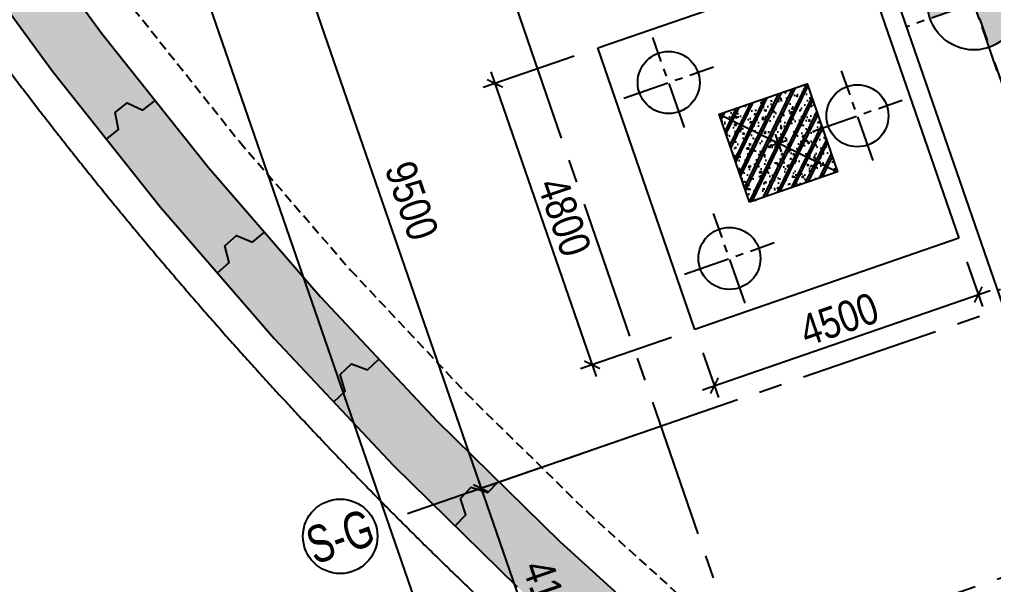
# Model space of a CAD drawing. Header units: millimetres. Extents: x -1534340 to 1713810, y -1348191 to 1114081.
# Drawn here: x 669662 to 685360, y -323149 to -314038 of the extents above; entities that cross this region are included whole.
import ezdxf
from ezdxf.enums import TextEntityAlignment as Align
from ezdxf.xclip import XClip

# ---------------------------------------------------------------- set-up
doc = ezdxf.new("R2010")
doc.units = ezdxf.units.MM
doc.header["$LTSCALE"] = 100
doc.header["$XCLIPFRAME"] = 0
doc.header["$PDMODE"] = 32
doc.header["$PDSIZE"] = 2.5
for name, pattern in [('CENTER2', [1.125, 0.75, -0.125, 0.125, -0.125]), ('DASHED', [4.5, 3, -1.5]), ('HIDDEN', [0.375, 0.25, -0.125]), ('Xref_ST_MBDV Cot vach 30.7.2022$0$DASHDOT', [1, 0.5, -0.25, 0, -0.25])]:
    doc.linetypes.add(name, pattern=pattern)
for name, color, linetype in [('ccu11-Khuat', 9, 'DASHED'), ('ccu11-Manh', 8, 'Continuous'), ('ccu12-Hatch', 250, 'Continuous'), ('ccu12-Pile', 4, 'Continuous'), ('ccu12-Truc', 13, 'CENTER2'), ('KC2-DIM', 251, 'Continuous'), ('KCS_BORDER', 255, 'Continuous'), ('KCS_CENTER_POINT', 7, 'Continuous'), ('KCS_PILE', 8, 'HIDDEN'), ('KT-Dim', 8, 'Continuous'), ('Xref_ST_MBDV Cot vach 30.7.2022$0$Xref_ST_MBDV Cot vach 30.7.2022|Xref_ST_MBDV Cot vach 30.7.2022|Xref_ST_MBDV Cot vach 30.7.2022|Xref_ST_MBDV Cot vach 30.7.2022|A-CORE-OTLN', 2, 'Continuous'), ('Xref_ST_MBDV Cot vach 30.7.2022$0$Xref_ST_MBDV Cot vach 30.7.2022|Xref_ST_MBDV Cot vach 30.7.2022|Xref_ST_MBDV Cot vach 30.7.2022|Xref_ST_MBDV Cot vach 30.7.2022|A-WALL-PATT', 251, 'Continuous'), ('Xref_ST_MBDV Cot vach 30.7.2022$0$Xref_ST_MBDV Cot vach 30.7.2022|Xref_ST_MBDV Cot vach 30.7.2022|Xref_ST_MBDV Cot vach 30.7.2022|Xref_ST_MBDV Cot vach 30.7.2022|ccu12-Thay', 7, 'Continuous'), ('Xref_ST_MBDV Cot vach 30.7.2022$0$Xref_ST_MBDV Cot vach 30.7.2022|Xref_ST_MBDV Cot vach 30.7.2022|Xref_ST_MBDV Cot vach 30.7.2022|Xref_ST_MBDV Cot vach 30.7.2022|Site_plot line', 1, 'Xref_ST_MBDV Cot vach 30.7.2022$0$DASHDOT'), ('Xref_ST_MBDV Cot vach 30.7.2022|Xref_ST_MBDV Cot vach 30.7.2022|Xref_ST_MBDV Cot vach 30.7.2022|Xref_ST_MBDV Cot vach 30.7.2022|A-GRID-SYM', 50, 'Continuous'), ('Xref_ST_MBDV Cot vach 30.7.2022|Xref_ST_MBDV Cot vach 30.7.2022|Xref_ST_MBDV Cot vach 30.7.2022|Xref_ST_MBDV Cot vach 30.7.2022|KC-Betong', 6, 'Continuous')]:
    doc.layers.add(name, color=color, linetype=linetype)
doc.styles.add('Arial Narrow', font='ARIALN.TTF')
doc.styles.add('HBA-Text', font='GOTHIC.TTF')
doc.dimstyles.new('ccu12-200', dxfattribs={"dimscale": 200, "dimtxt": 2.5, "dimasz": 1, "dimexe": 1, "dimexo": 2, "dimgap": 1, "dimtad": 1, "dimdec": 0, "dimrnd": 5, "dimdsep": 46, "dimtxsty": 'Arial Narrow', "dimblk": 'ARCHTICK', "dimcen": -1, "dimdle": 1, "dimclrd": 256, "dimclre": 256, "dimclrt": 3, "dimadec": 0, "dimazin": 2, "dimtfac": 0.1, "dimtdec": 0, "dimtmove": 0, "dimatfit": 1, "dimldrblk": 'ARCHTICK', "dimfxl": 1, "dimtvp": 0.8333333333333334, "dimtolj": 1, "dimtzin": 12, "dimarcsym": 0})
doc.dimstyles.new('CCU_1-300', dxfattribs={"dimscale": 200, "dimtxt": 2.5, "dimasz": 1, "dimexe": 1, "dimexo": 2, "dimgap": 0.5, "dimtad": 1, "dimdec": 0, "dimrnd": 5, "dimdsep": 46, "dimtxsty": 'Arial Narrow', "dimblk": 'ARCHTICK', "dimcen": -1, "dimdle": 1, "dimclrd": 256, "dimclre": 256, "dimclrt": 3, "dimadec": 0, "dimazin": 2, "dimtfac": 0.1, "dimtdec": 0, "dimtix": 1, "dimtmove": 2, "dimatfit": 1, "dimfxl": 1, "dimtvp": 0.8333333333333334, "dimtolj": 1, "dimtzin": 12, "dimarcsym": 0})

# ---------------------------------------------------------------- blocks, each defined once
blk = doc.blocks.new('Xref_ST_MBDV Cot vach 30.7.2022$0$Tuong Vay01-flat-1')
at = {"layer": 'Xref_ST_MBDV Cot vach 30.7.2022$0$Xref_ST_MBDV Cot vach 30.7.2022|Xref_ST_MBDV Cot vach 30.7.2022|Xref_ST_MBDV Cot vach 30.7.2022|Xref_ST_MBDV Cot vach 30.7.2022|A-WALL-PATT'}
h = blk.add_hatch(dxfattribs=at)
h.set_pattern_fill('ACET-2D-VATLIEU04', color=256, scale=50, pattern_type=2)
h.set_pattern_definition([(49.99999999999999, (-11139561.83942936, -1407213.44759845), (-225.902473859489, 189.5546824974008), [37.49999998626113, -412.4999998488724]), (355, (-11139561.83942936, -1407213.44759845), (32.12721218541265, 367.2157156157773), [29.99999999490911, -329.9999999440002]), (100.4514, (-11139531.95358936, -1407216.06226845), (-341.2315265778452, -62.9441868767608), [31.87009499667636, -350.57105596344]), (46.18420000000001, (-11139561.83942936, -1407113.44759845), (-319.1804974675179, 306.2520974436775), [56.24999996954708, -618.749999665018]), (96.6356, (-11139517.37105686, -1407120.34425195), (-516.9959221575409, -60.14402179722674), [47.80514400473094, -525.8565000520404]), (351.1842, (-11139561.83942936, -1407113.44759845), (84.74077420309186, 546.3954293043353), [45.00000000792112, -495.0000000871323]), (21, (-11139511.83942936, -1407138.44759845), (-105.6808218676597, 275.3079533968121), [37.49999999934682, -412.499999992815]), (326.0000000000001, (-11139511.83942936, -1407138.44759845), (206.1288045682013, 305.5985201385338), [30.00000001746614, -330.0000001921275]), (71.4514, (-11139486.96831286, -1407155.22340145), (-328.9637652803212, 110.3801005582791), [31.87009499870726, -350.5710559857798]), (37.50000000000001, (-11139561.83942936, -1407213.44759845), (-78.13452938385308, 101.8269011885859), [0, -325.9999998517854, 0, -334.9999998476936, 0, -331.2499998493985]), (7.499999999999999, (-11139561.83942936, -1407213.44759845), (-23.27934638224542, 176.8241910238285), [0, -191.0000000278261, 0, -318.5000000464012, 0, -126.2500000183929]), (327.5, (-11139673.33942936, -1407213.44759845), (71.94441751949489, 112.9301145330537), [0, -125.0000000614986, 0, -390.0000001918756, 0, -517.5000002546042]), (317.5, (-11139723.33942936, -1407213.44759845), (158.0205495897681, 172.4491691102739), [0, -162.4999999478019, 0, -258.9999999168043, 0, -367.4999998819521]), (45, (-11139561.83942936, -1407213.44759845), (-150.2601910028607, 150.2601910026278), []), (45, (-11139561.83942936, -1407152.19759845), (-150.2601910028607, 150.2601910026278), [])])
h.paths.add_polyline_path([(-82665.42454257607, -118500.0088302612), (-81837.41861176863, -121132.0343658989), (-80902.71611081436, -123728.0834242017), (-79862.87874617614, -126283.8385967175), (-78719.63840653747, -128795.0430432414), (-77474.89874527603, -131257.5152608277), (-76130.7324262727, -133667.1548922951), (-74689.37767251953, -136019.9495540815), (-73153.2345392555, -138311.981517314), (-71524.86091735773, -140539.4342316107), (-69806.96827445179, -142698.5986796832), (-68002.4171395041, -144785.8795539467), (-66114.21234000102, -146797.8012427511), (-64145.497998368, -148731.0136179249), (-62099.55229647644, -150582.2976132843), (-59979.78201714717, -152348.5705846979), (-57789.71687134914, -154026.8914431464), (-55533.00362077914, -155614.4655520306), (-53213.40000534989, -157108.6493807235), (-50834.76848621853, -158506.954906286), (-48401.06981415115, -159807.0537564463), (-45916.35643433966, -161006.7810866404), (-43384.76573854871, -162104.1391847725), (-40810.51317570359, -163097.3007977149), (-38197.88523275405, -163984.6121738681), (-35551.23229684308, -164764.5958169776), (-32874.96141154505, -165435.9529462866), (-30173.5289383363, -165997.5656592443), (-27451.44813587703, -166448.4963081502), (-24701.85157574899, -166789.3238736566), (-4396.734290909022, -168938.2567786218), (36420.01678077132, -167648.2249503911), (41836.4863632936, -160718.6374020646), (12445.38596707024, -24367.66042796941), (8472.910947457654, -9248.974452903174), (-4718.707271176856, -5521.400683149928), (-10557.45827306993, -9946.818014640827), (-34021.18647153303, -27848.24941525888), (-39776.65152562223, -32008.57135346811), (-41248.85870469548, -35293.77142358455), (-45787.31564925052, -38574.38242801698), (-49368.4870454669, -38942.00303377653), (-57644.18705056235, -44924.06981060421), (-59844.65461433306, -46601.45355761005), (-61968.93197572604, -48362.30333496258), (-64019.60134904832, -50208.3517090485), (-65993.2459566202, -52136.53199238679), (-67886.59205765836, -54143.61763671576), (-69696.47008413821, -56226.27801198442), (-71419.8706161473, -58381.05012253253), (-73053.93764149398, -60604.33085121214), (-74595.93274202198, -62892.42844269238), (-76043.29574720934, -65241.53179885377), (-77393.615911806, -67647.72832025355), (-78644.64476583898, -70107.01135663176), (-79794.29917307012, -72615.28586126259), (-80840.66479975358, -75168.37520986283), (-81781.99930225872, -77762.02815519366), (-82616.73522835784, -80391.9259061541), (-83343.48262714595, -83053.68931881292), (-83961.03136360087, -85742.88618860021), (-84468.3531336058, -88455.03863057657), (-84864.60300002433, -91185.62932156771), (-85149.1148865223, -93930.11565387133), (-85321.41487544402, -96683.60341540864), (-85381.30445068702, -99529.50948559865), (-85328.50406530127, -102200.8374458619), (-85163.21024433896, -104955.3926120612), (-84885.69993967563, -107700.5945179402), (-84496.42936686985, -110432.1923394061), (-83996.04728951491, -113145.6335586284), (-83385.3738030456, -115836.3975027683)], flags=16)
h.paths.add_polyline_path([(-83625.45879450254, -118780.6341908188), (-82785.20518665202, -121451.592054751), (-81836.67593448795, -124086.0436255364), (-80781.45706173405, -126679.6041032514), (-79621.30565389246, -129227.9548506811), (-78358.15352366865, -131726.8525110248), (-76994.10399421491, -134172.1360737709), (-75531.42839684151, -136559.7338032422), (-73972.56228888594, -138885.6700187323), (-72320.10139823705, -141146.0717144171), (-70576.79730102606, -143337.1750085717), (-68745.55283991061, -145455.3314108832), (-66829.41729043424, -147497.0138977058), (-64831.58128353581, -149458.8227850739), (-62755.37149274349, -151337.4913895966), (-60604.24509477988, -153129.8914679771), (-58381.7840128839, -154833.0384259534), (-56091.68895242736, -156444.0962880657), (-53737.77323871478, -157960.3824199464), (-51323.95646727085, -159379.3719952791), (-48854.25797718205, -160698.7021999834), (-46332.79015832208, -161916.1761666269), (-43763.75160367042, -163029.7666325136), (-41151.42011806555, -164037.6193153583), (-38500.14559506811, -164938.0560009221), (-35814.34277378954, -165729.5773374715), (-33098.48388773762, -166410.8653324069), (-30357.09121792205, -166980.7855469028), (-27594.72956264392, -167438.3889849058), (-24815.98988816142, -167782.8289991841), (-4433.735052675009, -169939.9255319908), (36919.56229590811, -168632.9359166666), (42912.68845487945, -160965.5998827359), (13418.22973546013, -24135.12373521132), (9294.838300889242, -8442.070929647249), (-4925.935208282433, -4423.687328800617), (-11162.76267831214, -9150.82235655561), (-34617.47974592447, -27045.37879939191), (-40579.63196872547, -31355.10398377781), (-42051.83914779872, -34640.30405389448), (-46155.98199344426, -37606.97231750819), (-49737.15338966064, -37974.59292326774), (-58240.31235744618, -44121.0777798905), (-60467.11885703541, -45818.53930653841), (-62622.81900685839, -47605.43596977205), (-64703.8232677374, -49478.79233927629), (-66706.66158131324, -51435.49383058609), (-68628.013630962, -53472.26783320424), (-70464.66541309468, -55585.73726807744), (-72213.55809716694, -57772.38228180911), (-73871.79587351345, -60028.54927773564), (-75436.60120790266, -62350.49395546387), (-76905.37393212318, -64734.34577669739), (-78275.66833624989, -67176.13529814105), (-79545.20269040763, -69671.7966022063), (-80711.86304414831, -72217.17406733404), (-81773.70674647763, -74808.02928769216), (-82728.96568063274, -77440.04813065287), (-83576.04920824617, -80108.84792049509), (-84313.5468179807, -82809.98473610263), (-84940.23047422245, -85538.9608107484), (-85455.05666192248, -88291.23202148662), (-85857.16812421381, -91062.21545574092), (-86145.88844638877, -93847.29761108034), (-86320.75738810934, -96641.83923533), (-86381.51240370423, -99528.87035845965), (-86327.91179009154, -102240.684236032), (-86160.19218073785, -105035.6641918905), (-85878.57688103244, -107821.473743778), (-85483.548480995, -110593.4755141111), (-84975.76463904232, -113347.0545681345), (-84356.0573821161, -116077.6233250971)])
at = {"layer": 'Xref_ST_MBDV Cot vach 30.7.2022$0$Xref_ST_MBDV Cot vach 30.7.2022|Xref_ST_MBDV Cot vach 30.7.2022|Xref_ST_MBDV Cot vach 30.7.2022|Xref_ST_MBDV Cot vach 30.7.2022|A-CORE-OTLN', "color": 6}
for points in [[(-86381.51240370423, -99528.87035845965), (-86327.91179009154, -102240.684236032), (-86160.19218073785, -105035.6641918905), (-85878.57688103244, -107821.473743778), (-85483.548480995, -110593.4755141111), (-84975.76463904232, -113347.0545681345), (-84356.0573821161, -116077.6233250971), (-83625.45879450254, -118780.6341908188), (-82785.20518665202, -121451.592054751), (-81836.67593448795, -124086.0436255364), (-80781.45706173405, -126679.6041032514), (-79621.30565389246, -129227.9548506811), (-78358.15352366865, -131726.8525110248), (-76994.10399421491, -134172.1360737709), (-75531.42839684151, -136559.7338032422), (-73972.56228888594, -138885.6700187323), (-72320.10139823705, -141146.0717144171), (-70576.79730102606, -143337.1750085717), (-68745.55283991061, -145455.3314108832), (-66829.41729043424, -147497.0138977058), (-64831.58128353581, -149458.8227850739)], [(-85381.30445068702, -99529.50948559865), (-85328.50406530127, -102200.8374458619), (-85163.21024433896, -104955.3926120612), (-84885.69993967563, -107700.5945179402), (-84496.42936686985, -110432.1923394061), (-83996.04728951491, -113145.6335586284), (-83385.3738030456, -115836.3975027683), (-82665.42454257607, -118500.0088302612), (-81837.41861176863, -121132.0343658989), (-80902.71611081436, -123728.0834242017), (-79862.87874617614, -126283.8385967175), (-78719.63840653747, -128795.0430432414), (-77474.89874527603, -131257.5152608277), (-76130.7324262727, -133667.1548922951), (-74689.37767251953, -136019.9495540815), (-73153.2345392555, -138311.981517314), (-71524.86091735773, -140539.4342316107), (-69806.96827445179, -142698.5986796832), (-68002.4171395041, -144785.8795539467), (-66114.21234000102, -146797.8012427511), (-64145.497998368, -148731.0136179249), (-62099.55229647644, -150582.2976132843)]]:
    blk.add_lwpolyline(points, dxfattribs=at)
at = {"layer": 'Xref_ST_MBDV Cot vach 30.7.2022$0$Xref_ST_MBDV Cot vach 30.7.2022|Xref_ST_MBDV Cot vach 30.7.2022|Xref_ST_MBDV Cot vach 30.7.2022|Xref_ST_MBDV Cot vach 30.7.2022|ccu12-Thay', "ltscale": 10}
for points in [[(-71448.44934963249, -142241.6233614939), (-71252.9465072453, -142086.0757398647), (-71310.82007130422, -141812.4332897426), (-71115.05553682894, -141656.6774584451), (-70861.4174382966, -141774.5640772716), (-70665.91459590755, -141619.0164556415)], [(-69661.17507046647, -144396.2532097274), (-69472.18096946925, -144232.8590428676), (-69541.17030868493, -143961.8055223213), (-69351.92322793417, -143798.1926427293), (-69093.68680796772, -143905.6332836845), (-68904.6927069705, -143742.2391168238)], [(-67787.4850651715, -146476.1726542967), (-67605.31440690532, -146305.2040161123), (-67685.30464447662, -146037.1907667792), (-67502.89014003612, -145865.9932769868), (-67240.48539802618, -145962.8090365282), (-67058.31473975815, -145791.8403983437)], [(-65830.49928698502, -148477.9183413903), (-65655.45541081391, -148299.6599183329), (-65746.3133519236, -148035.1332193711), (-65571.03516919911, -147856.6361868992), (-65304.89904536307, -147942.6658533891), (-65129.85516919196, -147764.4074303308)]]:
    blk.add_lwpolyline(points, dxfattribs=at)
at = {"layer": 'Xref_ST_MBDV Cot vach 30.7.2022$0$Xref_ST_MBDV Cot vach 30.7.2022|Xref_ST_MBDV Cot vach 30.7.2022|Xref_ST_MBDV Cot vach 30.7.2022|Xref_ST_MBDV Cot vach 30.7.2022|Site_plot line', "ltscale": 5000}
blk.add_arc((-17764.15298610739, -99528.87035845988), 69167.3594175971, 126.1463596527413, 263.7926961611879, dxfattribs=at)
blk = doc.blocks.new('_ARCHTICK')
at = {"color": 0, "linetype": 'ByBlock', "const_width": 0.15}
blk.add_lwpolyline([(-0.5, -0.5), (0.5, 0.5)], dxfattribs=at)
blk = doc.blocks.new('*D1140')
at = {"layer": 'Defpoints', "color": 0, "transparency": 16777216}
for p in [(312031.6406073519, -68726.15748089239, 6.01303727872371e-05), (315815.1615228205, -77470.31876241158), (312921.1710340614, -78469.46356395303)]:
    blk.add_point(p, dxfattribs=at)
at = {"layer": 'KT-Dim', "lineweight": -2, "transparency": 16777216}
for p, q in [((311653.5404447141, -68856.69585461167), (309631.7827940417, -69554.70390076528)), ((309755.563688501, -69300.38463258675), (312986.4402209211, -78658.51364527196)), ((315437.0613601828, -77600.85713613083), (312732.1209527425, -78534.73275081266))]:
    blk.add_line(p, q, dxfattribs=at)
at = {"layer": 'KT-Dim', "lineweight": -2, "transparency": 16777216, "xscale": 200, "yscale": 200, "zscale": 200}
for p, rotation in [((309820.8328753607, -69489.43471390566), 109.0471379636341), ((312921.1710340614, -78469.46356395305), 289.0471379636341)]:
    blk.add_blockref('_ARCHTICK', p, dxfattribs=dict(at, rotation=rotation))
at = {"layer": 'KT-Dim', "color": 3, "transparency": 16777216, "insert": (311801.3616981499, -73830.86824271704), "char_height": 500, "attachment_point": 5, "rotation": 289.0471379636341, "style": 'Arial Narrow'}
blk.add_mtext('\\A1;9500', dxfattribs=at)
blk = doc.blocks.new('GRID-SYM-flat-103')
at = {"layer": 'Xref_ST_MBDV Cot vach 30.7.2022|Xref_ST_MBDV Cot vach 30.7.2022|Xref_ST_MBDV Cot vach 30.7.2022|Xref_ST_MBDV Cot vach 30.7.2022|A-GRID-SYM'}
blk.add_circle((7.814746150539778e-20, 1.307624847908942e-17, 4.374695749536969e-07), 900.0000000000003, dxfattribs=at)
at = {"layer": 'Xref_ST_MBDV Cot vach 30.7.2022|Xref_ST_MBDV Cot vach 30.7.2022|Xref_ST_MBDV Cot vach 30.7.2022|Xref_ST_MBDV Cot vach 30.7.2022|A-GRID-SYM', "style": 'HBA-Text'}
blk.add_attdef('GRID', text='', height=900.0000000000003, rotation=19.04713795291325, dxfattribs=at).set_placement((7.814746150539778e-20, 1.307624847908942e-17, 4.374695749536969e-07), align=Align.MIDDLE_CENTER)
blk = doc.blocks.new('*D1107')
at = {"layer": 'Defpoints', "color": 0, "transparency": 16777216}
for p in [(315131.9787660524, -77706.1863309398, 6.01303727872371e-05), (316469.9971905695, -81581.71324012523, 0.0001101642254418556), (314259.1894493793, -82344.99047631437)]:
    blk.add_point(p, dxfattribs=at)
at = {"layer": 'KT-Dim', "lineweight": -2, "transparency": 16777216}
for p, q in [((314753.8786034146, -77836.72470465908), (312732.120952741, -78534.73275081317)), ((312855.9018472002, -78280.41348263464), (314324.458636239, -82534.0405576333)), ((316091.8970279318, -81712.25161384448), (314070.1393680605, -82410.259663174))]:
    blk.add_line(p, q, dxfattribs=at)
at = {"layer": 'KT-Dim', "lineweight": -2, "transparency": 16777216, "xscale": 200, "yscale": 200, "zscale": 200}
for p, rotation in [((312921.1710340598, -78469.46356395356), 109.0471379636341), ((314259.1894493794, -82344.99047631439), 289.0471379636341)]:
    blk.add_blockref('_ARCHTICK', p, dxfattribs=dict(at, rotation=rotation))
at = {"layer": 'KT-Dim', "color": 3, "transparency": 16777216, "insert": (314020.5399851585, -80258.64612392164), "char_height": 500, "attachment_point": 5, "rotation": 289.0471379636341, "style": 'Arial Narrow'}
blk.add_mtext('\\A1;4100', dxfattribs=at)
blk = doc.blocks.new('*D1109')
at = {"layer": 'Defpoints', "color": 0, "transparency": 16777216}
for p in [(306860.7866720461, -58345.29644211306, 5.460132575568766e-05), (323836.0342480004, -104142.8937520662), (320490.9259154556, -105297.7861451259)]:
    blk.add_point(p, dxfattribs=at)
at = {"layer": 'KT-Dim', "lineweight": -2, "transparency": 16777216}
for p, q in [((306482.6865094082, -58475.83481583229), (304366.4036964468, -59206.47749740814)), ((304490.1845909061, -58952.15822922964), (320556.1951023153, -105486.8362264449)), ((323457.9340853626, -104273.4321257854), (320301.8758341367, -105363.0553319856))]:
    blk.add_line(p, q, dxfattribs=at)
at = {"layer": 'KT-Dim', "lineweight": -2, "transparency": 16777216, "xscale": 200, "yscale": 200, "zscale": 200}
for p, rotation in [((304555.4537777657, -59141.20831054852), 109.0471379636341), ((320490.9259154556, -105297.7861451259), 289.0471379636341)]:
    blk.add_blockref('_ARCHTICK', p, dxfattribs=dict(at, rotation=rotation))
at = {"layer": 'KT-Dim', "color": 3, "transparency": 16777216, "insert": (312953.5495900496, -82070.9163316249), "char_height": 500, "attachment_point": 5, "rotation": 289.0471379636341, "style": 'Arial Narrow'}
blk.add_mtext('\\A1;48830', dxfattribs=at)
blk = doc.blocks.new('D1500.')
at = {"layer": 'ccu12-Hatch', "ltscale": 0.5}
h = blk.add_hatch(color=256, dxfattribs=at)
h.dxf.hatch_style = 1
h.paths.add_polyline_path([(750, 0, 0.414213562373095), (0, 750), (0, 0)])
h.paths.add_polyline_path([(0, 0), (-750, 0, 0.414213562373095), (0, -750)])
at = {"layer": 'ccu12-Pile', "color": 13, "linetype": 'CENTER2', "ltscale": 10}
for p, q in [((0, 1150), (0, -1150)), ((1150, 0), (-1150, 0))]:
    blk.add_line(p, q, dxfattribs=at)
at = {"layer": 'ccu12-Pile', "ltscale": 0.5}
blk.add_circle((0, 0), 750, dxfattribs=at)
blk = doc.blocks.new('D1500')
at = {"layer": 'ccu12-Pile', "rotation": 270}
blk.add_blockref('D1500.', (-4.256744291633368, 0.01587060443125665), dxfattribs=at)
blk = doc.blocks.new('DC-3-2-1500')
at = {"elevation": -0.001871341296829975}
blk.add_lwpolyline([(-1150, 5649.999999999971), (1149.999999999884, 5649.999999999942), (1149.999999999884, -5650.000000000058), (-1150, -5650.000000000029)], close=True, dxfattribs=at)
at = {"layer": 'KCS_CENTER_POINT'}
for p, q in [((0, -150.0000000001164, -0.001871341296829975), (0, 149.9999999999709, -0.001871341296829975)), ((-150.0000000001164, -5.820766091346741e-11, -0.001871341296829975), (150, -2.91038304567337e-11, -0.001871341296829975))]:
    blk.add_line(p, q, dxfattribs=at)
at = {"layer": 'KCS_PILE'}
for p in [(-1.164153218269348e-10, 4499.999999999942, -0.001871341296829975), (0, 0, -0.001871341296829975), (0, -4500.000000000087, -0.001871341296829975)]:
    blk.add_blockref('D1500', p, dxfattribs=at)
blk = doc.blocks.new('*U148')
h = blk.add_hatch()
h.set_pattern_fill('VATLIEU04', color=250, scale=40, style=0, pattern_type=2)
h.set_pattern_definition([(49.99999999999999, (550.0000000000146, 1549.999999999985), (286.9040730403014, -25.10085399303804), [30, -330]), (355, (550.0000000000146, 1549.999999999985), (-55.50053344520001, 300.8768534800047), [24, -264]), (100.4514, (573.9086720000146, 1547.908263999985), (231.4037526856086, 275.7758168243814), [25.496076, -280.4568448]), (46.18420000000001, (550.0000000000146, 1629.999999999985), (426.8964194502578, -66.20760573160723), [45, -495]), (96.6356, (585.5746980000147, 1624.482677199985), (373.8650822194813, 389.6471483601767), [38.2441152, -420.6852]), (351.1842, (550.0000000000146, 1629.999999999985), (373.8647780534509, 389.6474403701299), [36, -396]), (21, (590.0000000000146, 1609.999999999985), (238.7628208473847, -161.0475562661355), [30, -330]), (326.0000000000001, (590.0000000000146, 1609.999999999985), (97.32613276863269, 290.0600180187412), [24, -264]), (71.4514, (609.8968932000146, 1596.579357599985), (336.089051432596, 129.012198683981), [25.496076, -280.4568448]), (37.50000000000001, (550.0000000000146, 1549.999999999985), (4.863942126916267, 133.1575415325246), [0, -260.8, 0, -268, 0, -265]), (7.499999999999999, (550.0000000000146, 1549.999999999985), (105.2278149768594, 157.7646847529441), [0, -152.8, 0, -254.8, 0, -101]), (327.5, (460.8000000000145, 1549.999999999985), (213.5289744689636, -9.021948693751902), [0, -100, 0, -312, 0, -414]), (317.5, (420.8000000000145, 1549.999999999985), (233.2744677369545, 40.04199293292709), [0, -130, 0, -207.2, 0, -294]), (45, (550.0000000000146, 1549.999999999985), (-120.2081528017131, 120.2081528017131), []), (45, (550.0000000000146, 1598.999999999985), (-120.2081528017131, 120.2081528017131), [])])
h.paths.add_polyline_path([(-475, -474.9999999999998), (1025, -475.0000000000146), (1025.000000000015, 1024.999999999985), (-474.9999999999854, 1025)])
at = {"color": 6, "ltscale": 0.25}
blk.add_lwpolyline([(-475, -474.9999999999998), (1025, -475.0000000000146), (1025.000000000015, 1024.999999999985), (-474.9999999999854, 1025)], close=True, dxfattribs=at)
at = {"layer": 'Defpoints', "linetype": 'ByBlock', "ltscale": 30}
for p, q in [((1025, -475.0000000000146), (-474.9999999999854, 1025)), ((-475, -474.9999999999998), (1025.000000000015, 1024.999999999985))]:
    blk.add_line(p, q, dxfattribs=at)
blk = doc.blocks.new('MBDV-B1-T1-PN')
at = {"layer": 'Xref_ST_MBDV Cot vach 30.7.2022|Xref_ST_MBDV Cot vach 30.7.2022|Xref_ST_MBDV Cot vach 30.7.2022|Xref_ST_MBDV Cot vach 30.7.2022|KC-Betong', "linetype": 'ByBlock', "xscale": -1, "rotation": 289.0471379540017}
blk.add_blockref('*U148', (8575.735922489548, -15632.19954286935, -1.28226888829186e-09), dxfattribs=at)
blk = doc.blocks.new('*D798')
at = {"layer": 'Defpoints', "color": 0, "transparency": 16777216}
for p in [(685198.4414880512, -307748.9533090891), (684291.3463930943, -308062.1261932631), (687979.0554488699, -318743.4557884)]:
    blk.add_point(p, dxfattribs=at)
at = {"layer": 'KC2-DIM', "lineweight": -2, "transparency": 16777216}
for p, q in [((688951.4197306549, -318619.3329855559), (685133.1723012234, -307559.9032277592)), ((684669.4465557539, -307931.5878196073), (685387.4915693811, -307683.6841222611)), ((688357.1556115297, -318612.9174147442), (689075.2006251568, -318365.013717398))]:
    blk.add_line(p, q, dxfattribs=at)
at = {"layer": 'KC2-DIM', "lineweight": -2, "transparency": 16777216, "xscale": 200, "yscale": 200, "zscale": 200}
for p, rotation in [((685198.4414880512, -307748.9533090891), 109.0471379540189), ((688886.150543827, -318430.282904226), 289.0471379540189)]:
    blk.add_blockref('_ARCHTICK', p, dxfattribs=dict(at, rotation=rotation))
at = {"layer": 'KC2-DIM', "color": 3, "transparency": 16777216, "insert": (687378.1307187381, -312973.6718039314), "char_height": 500, "attachment_point": 5, "rotation": 289.0471379540189, "style": 'Arial Narrow'}
blk.add_mtext('\\A1;11300', dxfattribs=at)
blk = doc.blocks.new('D1000.')
at = {"layer": 'ccu12-Pile', "color": 13, "linetype": 'CENTER2', "ltscale": 10}
for p, q in [((0, 766.6666666666715), (0, -766.6666666666715)), ((766.6666666666861, 0), (-766.666666666657, 0))]:
    blk.add_line(p, q, dxfattribs=at)
at = {"layer": 'ccu12-Pile', "ltscale": 0.5}
blk.add_circle((0, 0), 500.0000000000005, dxfattribs=at)
blk = doc.blocks.new('D1000')
at = {"layer": 'ccu12-Pile', "extrusion": (1.656596232263256e-08, 2.337954153866163e-08, 0.9999999999999996), "rotation": 270.3251979946007}
blk.add_blockref('D1000.', (-2.91038304567337e-11, 1.127204753720119e-26), dxfattribs=at)
blk = doc.blocks.new('DC-3-D1000')
at = {"layer": 'KCS_BORDER'}
for p, q in [((-2400, -2250), (-2400, 2250)), ((-2400, 2250), (2400, 2250)), ((2400, 2250), (2400, -2250)), ((2400, -2250), (-2400, -2250))]:
    blk.add_line(p, q, dxfattribs=at)
at = {"layer": 'KCS_CENTER_POINT'}
for p, q in [((-150, 0), (150, 0)), ((0, -150), (0, 150))]:
    blk.add_line(p, q, dxfattribs=at)
at = {"layer": 'KCS_PILE'}
for p in [(0, 1350), (-1500, -1350), (1500, -1350)]:
    blk.add_blockref('D1000', p, dxfattribs=at)
blk = doc.blocks.new('*D847')
at = {"layer": 'Defpoints', "color": 0, "transparency": 16777216}
for p in [(678980.4969688933, -314497.6416902792), (680546.9574527615, -319034.8436421962), (678891.225748163, -319606.4819149968)]:
    blk.add_point(p, dxfattribs=at)
at = {"layer": 'KC2-DIM', "lineweight": -2, "transparency": 16777216}
for p, q in [((678602.3968062336, -314628.180063935), (677135.715182965, -315134.5491499077)), ((677259.496077467, -314880.22988175), (678956.4949349909, -319795.5319963266)), ((680168.8572901017, -319165.3820158518), (678702.1756668331, -319671.7511018246))]:
    blk.add_line(p, q, dxfattribs=at)
at = {"layer": 'KC2-DIM', "lineweight": -2, "transparency": 16777216, "xscale": 200, "yscale": 200, "zscale": 200}
for p, rotation in [((677324.7652642949, -315069.2799630798), 109.0471379540038), ((678891.225748163, -319606.4819149968), 289.0471379540037)]:
    blk.add_blockref('_ARCHTICK', p, dxfattribs=dict(at, rotation=rotation))
at = {"layer": 'KC2-DIM', "color": 3, "transparency": 16777216, "insert": (678443.830209028, -317221.9346363122), "char_height": 500, "attachment_point": 5, "rotation": 289.04713795400374, "style": 'Arial Narrow'}
blk.add_mtext('\\A1;4800', dxfattribs=at)
blk = doc.blocks.new('*D848')
at = {"layer": 'Defpoints', "color": 0, "transparency": 16777216}
for p in [(684800.5842826837, -317566.2869385698), (685114.2661441395, -318474.8562697052), (680546.9574527614, -319034.8436421963)]:
    blk.add_point(p, dxfattribs=at)
at = {"layer": 'KC2-DIM', "lineweight": -2, "transparency": 16777216}
for p, q in [((684931.1226563394, -317944.3871012296), (685179.5353309673, -318663.9063510351)), ((680671.5892328873, -320008.6821601595), (685303.3162254693, -318409.5870828773)), ((680677.4958264171, -319412.943804856), (680925.9085010451, -320132.4630546615))]:
    blk.add_line(p, q, dxfattribs=at)
at = {"layer": 'KC2-DIM', "lineweight": -2, "transparency": 16777216, "xscale": 200, "yscale": 200, "zscale": 200}
for p, rotation in [((685114.2661441395, -318474.8562697052), 19.04713795400392), ((680860.6393142171, -319943.4129733316), 199.0471379540039)]:
    blk.add_blockref('_ARCHTICK', p, dxfattribs=dict(at, rotation=rotation))
at = {"layer": 'KC2-DIM', "color": 3, "transparency": 16777216, "insert": (682871.5064264522, -318873.2999187195), "char_height": 500, "attachment_point": 5, "rotation": 19.047137954003915, "style": 'Arial Narrow'}
blk.add_mtext('\\A1;4500', dxfattribs=at)
blk = doc.blocks.new('MBDV-COC-PN')
at = {"layer": 'KCS_PILE'}
for name, p, rotation in [('D1500', (11903.55697997671, -13028.63504981989, -0.001871341296829865), 19.04713795401927), ('D1000', (6980.327702244278, -14305.20195026638, -1.282268957680799e-09), 289.0471379540044), ('D1000', (10022.02270140639, -14841.94353806454, -1.282268957680799e-09), 289.0471379540044), ('D1500', (13372.11368360429, -17282.26187974174, -0.001871341296829865), 19.04713795401927), ('D1000', (7959.365504661808, -17140.95317021449, -1.282268957680799e-09), 289.0471379540044)]:
    blk.add_blockref(name, p, dxfattribs=dict(at, rotation=rotation))
blk = doc.blocks.new('Grid-ST-flat-3')
at = {"layer": 'ccu12-Truc', "ltscale": 30}
for p, q in [((313485.3514865385, -49270.07644942671), (332574.6432264913, -104561.5904295773)), ((306868.5986399634, -51554.49798831623), (325957.8903803295, -106846.0119696639)), ((377595.9390357225, -60477.92775269796), (312746.7367284151, -82866.99351539748)), ((352142.8453968058, -64928.08572440385), (311408.7183977929, -78991.46684835991))]:
    blk.add_line(p, q, dxfattribs=at)
at = {"layer": 'KT-Dim'}
ref = blk.add_blockref('GRID-SYM-flat-103', (310648.966823709, -79241.90882752824, -5.489297214077149e-05), dxfattribs=dict(at, xscale=0.6666666666666666, yscale=0.6666666666666666, zscale=0.6666666666666666))
ref.add_attrib('GRID', 'S-G', dxfattribs={"layer": 'Xref_ST_MBDV Cot vach 30.7.2022|Xref_ST_MBDV Cot vach 30.7.2022|Xref_ST_MBDV Cot vach 30.7.2022|Xref_ST_MBDV Cot vach 30.7.2022|A-GRID-SYM', "height": 600, "rotation": 19, "style": 'HBA-Text', "width": 0.75}).set_placement((310648.966823709, -79241.90882752824, -5.489297214077149e-05), align=Align.MIDDLE_CENTER)
for base, p1, p2, picture, middle in [((320490.9259154556, -105297.7861451259, -5.460132575746401e-05), (306860.7866720461, -58345.29644211306), (323836.0342480005, -104142.8937520662, -5.460132575746401e-05), '*D1109', (312953.5495900496, -82070.9163316249, -5.460132575746401e-05)), ((312921.1710340614, -78469.46356395303, -5.460132575746401e-05), (312031.6406073519, -68726.15748089243, 5.529047029773082e-06), (315815.1615228206, -77470.3187624116, -5.460132575746401e-05), '*D1140', (311801.3616981499, -73830.86824271704, -5.460132575746401e-05)), ((314259.1894493793, -82344.99047631437, -0.0001101642254436319), (315131.9787660525, -77706.18633093982, -5.003385265639482e-05), (316469.9971905695, -81581.71324012522), '*D1107', (314020.5399851585, -80258.64612392164, -0.0001101642254436319))]:
    dim = blk.add_linear_dim(base=base, p1=p1, p2=p2, angle=109.0471379636342, dimstyle='ccu12-200', dxfattribs=at)
    dim.commit()
    dim.dimension.update_dxf_attribs({"geometry": picture, "text_midpoint": middle})

msp = doc.modelspace()

# ---------------------------------------------------------------- linework, layer by layer
at = {"layer": 'ccu11-Khuat', "ltscale": 0.5}
msp.add_lwpolyline([(657782.4271825899, -273254.730683236), (657834.707419628, -275899.7427972425), (657998.4244781348, -278628.021850143), (658273.266536023, -281346.8287861414), (658658.7945211234, -284052.1640408042), (659154.3654514982, -286739.5156674567), (659759.166987159, -289404.4064832117), (660472.1941849929, -292042.4081108845), (661292.2391257265, -294649.1276331425), (662217.9542383887, -297220.2150583178), (663247.7936227461, -299751.3967824401), (664380.0417680654, -302238.4561334015), (665612.8133244955, -304677.2518131849), (666944.0555567029, -307063.7228893153), (668371.5517620959, -309393.8955570941), (669892.92496183, -311663.8897563891), (671505.6418590171, -313869.9256327534), (673207.0170566447, -316008.3298308968), (674994.2175295784, -318075.5416119234), (676864.2673415849, -320068.118782001), (678814.0526008087, -321982.7434242616), (680840.32664492, -323816.2274236698)], dxfattribs=at)

# ---------------------------------------------------------------- block references
ref = msp.add_blockref('Xref_ST_MBDV Cot vach 30.7.2022$0$Tuong Vay01-flat-1', (742513.5964638155, -173724.8057649822))
XClip(ref).set_block_clipping_path([(-91541.67363452361, -190955.66829734467), (52438.32550173579, -76158.0499385341)])
msp.add_blockref('Grid-ST-flat-3', (364182.0231381474, -243129.7985158589))
at = {"rotation": 19.04713795401927}
msp.add_blockref('DC-3-2-1500', (685048.1629533356, -313778.0888150919), dxfattribs=at)
at = {"layer": 'ccu11-Manh'}
msp.add_blockref('MBDV-B1-T1-PN', (673144.6059733587, -300749.453765272), dxfattribs=at)
at = {"layer": 'KC2-DIM'}
msp.add_blockref('MBDV-COC-PN', (673144.6059733587, -300749.453765272), dxfattribs=at)
at = {"layer": 'KC2-DIM', "rotation": 289.0471379540044}
msp.add_blockref('DC-3-D1000', (681890.5406257885, -316031.9643144245), dxfattribs=at)

# ---------------------------------------------------------------- dimensions: what is measured, and where the dimension line sits
at = {"layer": 'KC2-DIM'}
for p1, p2, distance, picture, middle in [((687979.0554488702, -318743.4557884001), (684291.3463930944, -308062.1261932631), -959.634704810403, '*D798', (687378.1307187381, -312973.6718039314)), ((678980.4969688933, -314497.6416902792), (680546.9574527615, -319034.8436421962), -1751.6328932008535, '*D847', (678443.830209028, -317221.9346363122)), ((680546.9574527615, -319034.8436421962), (684800.5842826837, -317566.2869385698), -961.1943298242254, '*D848', (682871.5064264522, -318873.2999187195))]:
    dim = msp.add_aligned_dim(p1=p1, p2=p2, distance=distance, dimstyle='CCU_1-300', dxfattribs=at)
    dim.commit()
    dim.dimension.update_dxf_attribs({"geometry": picture, "text_midpoint": middle})

doc.saveas('drawing.dxf')
